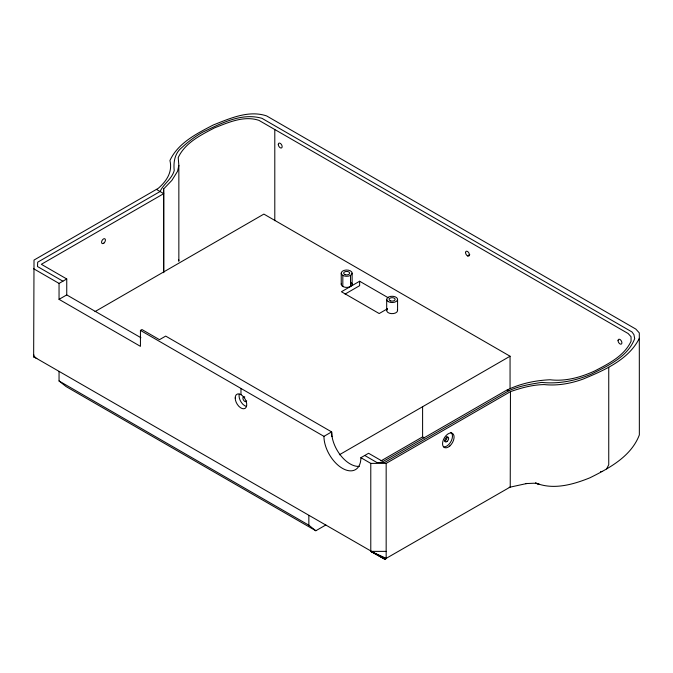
<?xml version="1.0" encoding="UTF-8"?>
<svg xmlns="http://www.w3.org/2000/svg" width="673" height="673" viewBox="0 0 673 673"><rect width="100%" height="100%" fill="white"/><g stroke="black" fill="none" stroke-linecap="round" stroke-linejoin="round"><path stroke-width="1.01" d="M639.35 338.317C628.481 359.946 604.068 370.343 582.835 379.185C570.468 383.627 557.362 385.94 544.238 384.586C532.654 384.737 521.331 387.833 510.454 391.636L510.235 487.025L384.931 559.095L33.65 356.732L34.012 260.072L158.298 188.314C166.719 180.961 172.667 171.968 169.941 160.494C178.093 142.869 196.878 133.574 213.274 124.993C229.846 118.482 248.732 109.859 266.626 115.924L635.85 329.089L639.308 332.916L639.35 434.918C631.19 456.429 609.41 468.088 589.91 477.805C573.001 484.636 553.147 490.255 535.464 482.911M33.65 268.746L59.047 283.417L59.047 299.35L140.438 346.343L140.438 330.401L323.94 436.348A26.121 15.084 60 0 0 342.414 468.341A26.121 15.084 60 0 0 360.888 457.682L368.585 453.274L382.954 461.569L505.162 391.013C518.875 383.879 534.665 380.422 550.11 379.765C565.581 381.633 580.917 377.301 594.907 370.873C608.594 363.706 624.275 355.95 631.072 341.236L631.038 336.727L628.153 333.53L258.937 120.366C243.988 115.31 228.223 122.503 214.393 127.937C200.705 135.105 185.025 142.861 178.219 157.575L178.85 165.423L177.554 171.304L171.876 180.381L163.657 188.945L163.657 272.17M34.012 355.024L33.65 356.732L36.813 358.558M360.888 457.682L370.781 463.386L370.781 551.372L385.528 559.036L386.167 558.346L386.167 463.386L510.454 391.636M606.617 468.93L608.745 464.723L608.745 367.239M59.047 283.417L66.745 278.967L66.745 294.909L140.901 337.72M59.047 299.35L66.745 294.909M94.986 311.607L263.875 214.098L510.058 356.227L510.058 388.245M140.438 330.401L141.944 329.534L159.493 339.672L165.684 336.096L331.638 431.906L332.269 437.786A26.121 15.084 60 0 0 359.348 466.372M388.388 297.845L359.626 281.238L341.43 291.746L379.185 313.542L387.37 308.814M345.072 294.084L359.626 285.68L359.626 281.238M467.483 255.875L469.788 254.545M323.94 436.348L331.638 431.906L331.638 436.348L332.151 436.642M339.36 454.78L510.058 356.227M380.977 460.904L422.602 436.87L424.411 437.913M62.9 281.188L37.495 266.525L37.68 262.192L160.073 191.527C163.48 183.906 171.859 179.136 174.223 170.58C173.323 162.075 174.711 153.183 181.819 147.589C188.297 141.683 195.279 136.249 202.985 132.034C221.123 123.428 241.329 112.458 261.923 118.305L632.006 331.974L633.949 334.691L634.689 338.628C627.85 356.9 607.711 365.86 591.399 374.104C575.709 380.783 558.767 384.157 541.698 382.407C530.526 384.115 519.177 385.949 508.847 390.744L384.561 462.502L376.863 462.502L364.732 455.453M59.047 371.395L59.047 380.977L66.038 386.538L315.83 530.753L325.85 524.974M34.66 356.463L33.65 356.732L35.257 357.22M600.568 471.63L602.503 471.428M509.217 487.345L527.152 483.433L525.697 483.593L534.084 483.231L538.837 483.803L535.641 483.214L538.98 484.308M370.781 463.386L386.167 463.386M384.19 558.969L370.781 551.372L386.167 551.372M384.931 559.095L370.781 551.372L386.167 558.346M370.781 551.372L385.949 558.775M156.405 189.407L163.741 193.639L163.741 272.708M66.745 278.967L41.347 264.304L163.741 193.639L163.657 188.945M59.047 380.977L308.848 525.201L315.83 530.753M507.24 389.776L508.847 390.744M178.698 259.652L178.85 261.242L178.85 165.423M422.602 406.719L422.602 436.87M397.575 299.401L397.575 310.514M386.689 299.401L386.689 310.514M352.122 273.162A5.443 3.146 0 0 1 343.953 275.88A5.443 3.146 0 0 1 343.953 270.437A5.443 3.146 0 0 1 352.122 273.162L352.122 284.267M350.524 275.383L350.524 286.488M342.826 275.383L342.826 286.488M341.236 273.162L341.236 284.267M308.848 515.611L308.848 525.201M274.794 129.527L274.794 220.702M240.968 388.439L240.968 394.664M351.39 282.702A5.443 3.146 0 0 1 347.386 287.388A5.443 3.146 0 0 1 341.421 283.459M397.39 309.698A5.443 3.146 0 0 1 391.425 313.626A5.443 3.146 0 0 1 387.421 308.941M446.763 436.499A2.717 1.573 -60 0 1 446.62 439.048A2.717 1.573 -60 0 1 444.601 441.008M450.784 432.394A8.16 4.711 -60 0 1 451.28 440.882A8.16 4.711 -60 0 1 443.818 446.906M246.671 400.847A2.717 1.573 60 0 1 244.484 401.201A2.717 1.573 60 0 1 242.903 397.903A2.717 1.573 60 0 1 244.812 396.977M246.31 406.408A8.16 4.711 60 0 1 239.243 394.159M390.634 300.898A2.995 1.725 0 0 0 395.127 299.401A2.995 1.725 0 0 0 390.634 297.903A2.995 1.725 0 0 0 390.634 300.898M465.556 252.543A2.717 1.573 60 0 0 468.442 256.135A2.717 1.573 60 0 0 468.442 252.291A2.717 1.573 60 0 0 465.556 252.543M278.302 144.434A2.717 1.573 60 0 0 281.188 148.026A2.717 1.573 60 0 0 281.188 144.182A2.717 1.573 60 0 0 278.302 144.434M345.182 274.66A2.995 1.725 0 0 0 349.674 273.162A2.995 1.725 0 0 0 345.182 271.665A2.995 1.725 0 0 0 345.182 274.66M103.987 243.012A2.717 1.573 -60 0 0 104.853 238.797A2.717 1.573 -60 0 0 101.631 241.649A2.717 1.573 -60 0 0 103.987 243.012M235.197 397.995A8.16 4.711 60 0 0 243.853 408.772A8.16 4.711 60 0 0 243.853 397.221A8.16 4.711 60 0 0 235.197 397.995M618.05 340.588A2.717 1.573 60 0 0 620.935 344.181A2.717 1.573 60 0 0 620.935 340.328A2.717 1.573 60 0 0 618.05 340.588M388.287 301.622A5.443 3.146 0 0 0 397.39 300.217A5.443 3.146 0 0 0 390.727 296.364A5.443 3.146 0 0 0 388.287 301.622M447.2 441.362A2.717 1.573 -60 0 0 448.067 437.147A2.717 1.573 -60 0 0 444.845 440.007A2.717 1.573 -60 0 0 447.2 441.362M449.808 445.972A8.16 4.711 -60 0 0 452.399 433.328A8.16 4.711 -60 0 0 442.741 441.892A8.16 4.711 -60 0 0 449.808 445.972"/></g></svg>
